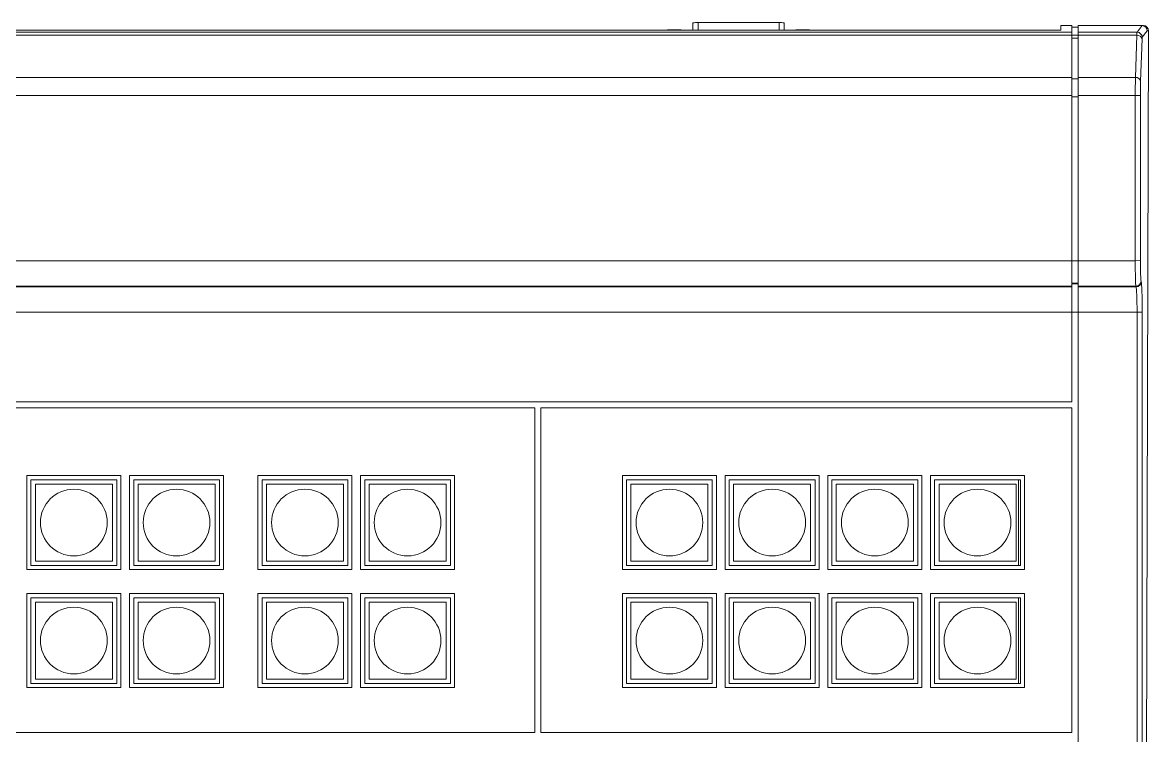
# Model space of a CAD drawing. Header units: millimetres. Extents: x 34 to 261, y 11 to 208.
# Drawn here: x 76.99 to 120.85, y 94.8 to 122.59 of the extents above; entities that cross this region are included whole.
import ezdxf

# ---------------------------------------------------------------- set-up
doc = ezdxf.new("R2010")
doc.units = ezdxf.units.MM

msp = doc.modelspace()

# ---------------------------------------------------------------- linework, layer by layer
at = {"color": 7, "linetype": 'Continuous', "lineweight": 15}
for p, q in [((103.1049, 122.5755), (103.1049, 122.2933)), ((103.3049, 122.591), (106.4606, 122.591)), ((106.6606, 122.2933), (106.6606, 122.5755)), ((117.4419, 122.4729), (117.8719, 122.4729)), ((117.4419, 122.4727), (117.4419, 122.4729)), ((117.8719, 122.4727), (117.4419, 122.4727)), ((117.4419, 122.4727), (117.4419, 122.2933)), ((117.8719, 122.4729), (117.8719, 122.4727)), ((117.8719, 122.4727), (117.8719, 122.2161)), ((118.1119, 122.4127), (117.8719, 122.4127)), ((118.1119, 122.4729), (120.6049, 122.4729)), ((118.1119, 122.4727), (118.1119, 122.4729)), ((120.6049, 122.4727), (118.1119, 122.4727)), ((118.1119, 122.2161), (118.1119, 122.4727)), ((120.4049, 122.2161), (120.6049, 122.4727)), ((120.6049, 122.4729), (120.6049, 122.4727)), ((120.6049, 122.4729), (120.6517, 122.4729)), ((37.3119, 122.2161), (117.8719, 122.2161)), ((117.8719, 122.0957), (37.3119, 122.0957)), ((37.7419, 122.2933), (117.4419, 122.2933)), ((101.9638, 122.2933), (102.1172, 122.3139)), ((102.1172, 122.3139), (102.1172, 122.2933)), ((102.1172, 122.3139), (102.6483, 122.3139)), ((102.6483, 122.3139), (102.6483, 122.2933)), ((102.6483, 122.3139), (102.8018, 122.2933)), ((106.9638, 122.2933), (107.1172, 122.3139)), ((107.1172, 122.3139), (107.1172, 122.2933)), ((107.1172, 122.3139), (107.6483, 122.3139)), ((107.6483, 122.3139), (107.6483, 122.2933)), ((107.6483, 122.3139), (107.8018, 122.2933)), ((117.8719, 122.2161), (117.8719, 122.0957)), ((117.8719, 122.0984), (118.1119, 122.0984)), ((117.8719, 122.0957), (117.8719, 120.4489)), ((117.8719, 121.978), (118.1119, 121.978)), ((118.1119, 122.2161), (120.4049, 122.2161)), ((118.1119, 122.0957), (118.1119, 122.2161)), ((120.4002, 122.0957), (118.1119, 122.0957)), ((118.1119, 120.4489), (118.1119, 122.0957)), ((120.3442, 120.4489), (120.4002, 122.0957)), ((120.6001, 121.9562), (120.544, 120.3093)), ((120.8048, 122.2729), (120.6048, 122.0163)), ((120.6895, 60.1995), (120.8512, 122.2729)), ((120.8512, 122.2729), (120.8048, 122.2729)), ((37.3119, 120.4489), (117.8719, 120.4489)), ((117.8719, 119.7508), (117.8719, 120.4489)), ((117.8719, 120.4), (118.1119, 120.4)), ((118.1119, 120.4489), (120.3442, 120.4489)), ((118.1119, 120.4489), (118.1119, 119.7508)), ((117.8719, 119.7508), (37.3119, 119.7508)), ((117.8719, 119.7508), (117.8719, 113.3095)), ((120.3363, 119.7508), (118.1119, 119.7508)), ((118.1119, 113.3095), (118.1119, 119.7508)), ((120.3369, 113.3095), (120.3363, 119.7508)), ((120.3363, 119.7508), (120.5361, 119.7508)), ((120.5361, 119.7508), (120.5368, 113.3096)), ((117.8719, 119.702), (118.1119, 119.702)), ((37.3119, 113.3095), (117.8719, 113.3095)), ((117.8719, 113.3095), (118.1119, 113.3095)), ((117.8719, 112.315), (117.8719, 113.3095)), ((118.1119, 113.3095), (120.3369, 113.3095)), ((118.1119, 113.3095), (118.1119, 112.315)), ((120.3369, 113.3095), (120.5368, 113.3096)), ((117.8719, 112.315), (37.3119, 112.315)), ((37.3119, 112.2931), (117.8719, 112.2931)), ((117.8719, 112.4344), (118.1119, 112.4344)), ((117.8719, 112.4124), (118.1119, 112.4124)), ((117.8719, 112.315), (117.8719, 112.2931)), ((117.8719, 112.2931), (117.8719, 111.2985)), ((120.3621, 112.315), (118.1119, 112.315)), ((118.1119, 112.2931), (118.1119, 112.315)), ((118.1119, 112.2931), (120.3694, 112.2931)), ((118.1119, 111.2985), (118.1119, 112.2931)), ((120.3694, 112.2931), (120.3621, 112.315)), ((120.562, 112.5139), (120.5693, 112.492)), ((117.8719, 111.2985), (37.3119, 111.2985)), ((117.8719, 111.2985), (118.1119, 111.2985)), ((117.8719, 111.2985), (117.8719, 107.8105)), ((120.4072, 111.2985), (118.1119, 111.2985)), ((118.1119, 61.4123), (118.1119, 111.2985)), ((120.4072, 111.2985), (120.6071, 111.2986)), ((120.4125, 61.4123), (120.4072, 111.2985)), ((120.6071, 111.2986), (120.6123, 61.4123)), ((117.8719, 107.8105), (37.3119, 107.8105)), ((44.8819, 107.5705), (96.9419, 107.5705)), ((96.9419, 107.5705), (96.9419, 94.9205)), ((97.1819, 107.5705), (117.8719, 107.5705)), ((97.1819, 94.9205), (97.1819, 107.5705)), ((117.8719, 107.5705), (117.8719, 94.9205)), ((77.1619, 104.9305), (77.1619, 101.2705)), ((80.8219, 104.9305), (77.1619, 104.9305)), ((80.8219, 101.2705), (80.8219, 104.9305)), ((81.1619, 104.9305), (81.1619, 101.2705)), ((84.8219, 104.9305), (81.1619, 104.9305)), ((84.8219, 101.2705), (84.8219, 104.9305)), ((89.8219, 104.9305), (86.1619, 104.9305)), ((86.1619, 104.9305), (86.1619, 101.2705)), ((89.8219, 101.2705), (89.8219, 104.9305)), ((93.8219, 104.9305), (90.1619, 104.9305)), ((90.1619, 104.9305), (90.1619, 101.2705)), ((93.8219, 101.2705), (93.8219, 104.9305)), ((100.3619, 104.9305), (100.3619, 101.2705)), ((104.0219, 104.9305), (100.3619, 104.9305)), ((104.0219, 101.2705), (104.0219, 104.9305)), ((104.3619, 104.9305), (104.3619, 101.2705)), ((108.0219, 104.9305), (104.3619, 104.9305)), ((108.0219, 101.2705), (108.0219, 104.9305)), ((108.3619, 104.9305), (108.3619, 101.2705)), ((112.0219, 104.9305), (108.3619, 104.9305)), ((112.0219, 101.2705), (112.0219, 104.9305)), ((112.3619, 104.9305), (112.3619, 101.2705)), ((116.0219, 104.9305), (112.3619, 104.9305)), ((116.0219, 101.2705), (116.0219, 104.9305)), ((80.6619, 104.7705), (77.3219, 104.7705)), ((77.3219, 104.7705), (77.3219, 101.4305)), ((80.6619, 101.4305), (80.6619, 104.7705)), ((84.6619, 104.7705), (81.3219, 104.7705)), ((81.3219, 104.7705), (81.3219, 101.4305)), ((84.6619, 101.4305), (84.6619, 104.7705)), ((89.6619, 104.7705), (86.3219, 104.7705)), ((86.3219, 104.7705), (86.3219, 101.4305)), ((89.6619, 101.4305), (89.6619, 104.7705)), ((93.6619, 104.7705), (90.3219, 104.7705)), ((90.3219, 104.7705), (90.3219, 101.4305)), ((93.6619, 101.4305), (93.6619, 104.7705)), ((100.5219, 104.7705), (100.5219, 101.4305)), ((103.8619, 104.7705), (100.5219, 104.7705)), ((103.8619, 101.4305), (103.8619, 104.7705)), ((104.5219, 104.7705), (104.5219, 101.4305)), ((107.8619, 104.7705), (104.5219, 104.7705)), ((107.8619, 101.4305), (107.8619, 104.7705)), ((111.8619, 104.7705), (108.5219, 104.7705)), ((108.5219, 104.7705), (108.5219, 101.4305)), ((111.8619, 101.4305), (111.8619, 104.7705)), ((115.8619, 104.7705), (112.5219, 104.7705)), ((112.5219, 104.7705), (112.5219, 101.4305)), ((115.7919, 101.4305), (115.7919, 104.7705)), ((115.8619, 101.4305), (115.8619, 104.7705)), ((77.3219, 101.4305), (80.6619, 101.4305)), ((81.3219, 101.4305), (84.6619, 101.4305)), ((86.3219, 101.4305), (89.6619, 101.4305)), ((90.3219, 101.4305), (93.6619, 101.4305)), ((100.5219, 101.4305), (103.8619, 101.4305)), ((104.5219, 101.4305), (107.8619, 101.4305)), ((108.5219, 101.4305), (111.8619, 101.4305)), ((112.5219, 101.4305), (115.8619, 101.4305)), ((77.1619, 101.2705), (80.8219, 101.2705)), ((81.1619, 101.2705), (84.8219, 101.2705)), ((86.1619, 101.2705), (89.8219, 101.2705)), ((90.1619, 101.2705), (93.8219, 101.2705)), ((100.3619, 101.2705), (104.0219, 101.2705)), ((104.3619, 101.2705), (108.0219, 101.2705)), ((108.3619, 101.2705), (112.0219, 101.2705)), ((112.3619, 101.2705), (116.0219, 101.2705)), ((77.1619, 100.3305), (77.1619, 96.6705)), ((80.8219, 100.3305), (77.1619, 100.3305)), ((77.3219, 100.1705), (77.3219, 96.8305)), ((80.6619, 100.1705), (77.3219, 100.1705)), ((80.6619, 96.8305), (80.6619, 100.1705)), ((80.8219, 96.6705), (80.8219, 100.3305)), ((81.1619, 100.3305), (81.1619, 96.6705)), ((84.8219, 100.3305), (81.1619, 100.3305)), ((81.3219, 100.1705), (81.3219, 96.8305)), ((84.6619, 100.1705), (81.3219, 100.1705)), ((84.6619, 96.8305), (84.6619, 100.1705)), ((84.8219, 96.6705), (84.8219, 100.3305)), ((89.8219, 100.3305), (86.1619, 100.3305)), ((86.1619, 100.3305), (86.1619, 96.6705)), ((89.6619, 100.1705), (86.3219, 100.1705)), ((86.3219, 100.1705), (86.3219, 96.8305)), ((89.6619, 96.8305), (89.6619, 100.1705)), ((89.8219, 96.6705), (89.8219, 100.3305)), ((93.8219, 100.3305), (90.1619, 100.3305)), ((90.1619, 100.3305), (90.1619, 96.6705)), ((93.6619, 100.1705), (90.3219, 100.1705)), ((90.3219, 100.1705), (90.3219, 96.8305)), ((93.6619, 96.8305), (93.6619, 100.1705)), ((93.8219, 96.6705), (93.8219, 100.3305)), ((100.3619, 100.3305), (100.3619, 96.6705)), ((104.0219, 100.3305), (100.3619, 100.3305)), ((100.5219, 100.1705), (100.5219, 96.8305)), ((103.8619, 100.1705), (100.5219, 100.1705)), ((103.8619, 96.8305), (103.8619, 100.1705)), ((104.0219, 96.6705), (104.0219, 100.3305)), ((104.3619, 100.3305), (104.3619, 96.6705)), ((108.0219, 100.3305), (104.3619, 100.3305)), ((104.5219, 100.1705), (104.5219, 96.8305)), ((107.8619, 100.1705), (104.5219, 100.1705)), ((107.8619, 96.8305), (107.8619, 100.1705)), ((108.0219, 96.6705), (108.0219, 100.3305)), ((108.3619, 100.3305), (108.3619, 96.6705)), ((112.0219, 100.3305), (108.3619, 100.3305)), ((108.5219, 100.1705), (108.5219, 96.8305)), ((111.8619, 100.1705), (108.5219, 100.1705)), ((111.8619, 96.8305), (111.8619, 100.1705)), ((112.0219, 96.6705), (112.0219, 100.3305)), ((112.3619, 100.3305), (112.3619, 96.6705)), ((116.0219, 100.3305), (112.3619, 100.3305)), ((112.5219, 100.1705), (112.5219, 96.8305)), ((115.8619, 100.1705), (112.5219, 100.1705)), ((115.7919, 96.8305), (115.7919, 100.1705)), ((115.8619, 96.8305), (115.8619, 100.1705)), ((116.0219, 96.6705), (116.0219, 100.3305)), ((77.1619, 96.6705), (80.8219, 96.6705)), ((77.3219, 96.8305), (80.6619, 96.8305)), ((81.1619, 96.6705), (84.8219, 96.6705)), ((81.3219, 96.8305), (84.6619, 96.8305)), ((86.1619, 96.6705), (89.8219, 96.6705)), ((86.3219, 96.8305), (89.6619, 96.8305)), ((90.1619, 96.6705), (93.8219, 96.6705)), ((90.3219, 96.8305), (93.6619, 96.8305)), ((100.3619, 96.6705), (104.0219, 96.6705)), ((100.5219, 96.8305), (103.8619, 96.8305)), ((104.3619, 96.6705), (108.0219, 96.6705)), ((104.5219, 96.8305), (107.8619, 96.8305)), ((108.3619, 96.6705), (112.0219, 96.6705)), ((108.5219, 96.8305), (111.8619, 96.8305)), ((112.3619, 96.6705), (116.0219, 96.6705)), ((112.5219, 96.8305), (115.8619, 96.8305)), ((96.9419, 94.9205), (44.8819, 94.9205)), ((117.8719, 94.9205), (97.1819, 94.9205))]:
    msp.add_line(p, q, dxfattribs=at)
at = {"color": 8, "linetype": 'Continuous', "lineweight": 15}
for p, q in [((103.3049, 122.591), (103.3049, 122.2933)), ((106.4606, 122.591), (106.4606, 122.2933))]:
    msp.add_line(p, q, dxfattribs=at)
at = {"color": 7, "linetype": 'Continuous', "lineweight": 15}
for centre in [(78.9919, 103.1005), (82.9919, 103.1005), (87.9919, 103.1005), (91.9919, 103.1005), (102.1919, 103.1005), (106.1919, 103.1005), (110.1919, 103.1005), (114.1919, 103.1005), (78.9919, 98.5005), (82.9919, 98.5005), (87.9919, 98.5005), (91.9919, 98.5005), (102.1919, 98.5005), (106.1919, 98.5005), (110.1919, 98.5005), (114.1919, 98.5005)]:
    msp.add_circle(centre, 1.3, dxfattribs=at)
for centre, radius, start, end in [((103.2517, 121.9768), 0.6165, 85.05175, 103.77885), ((106.5138, 121.9768), 0.6165, 76.22115, 94.94825), ((120.6049, 122.273), 0.1999, 359.9885, 89.98244), ((120.6046, 122.2725), 0.2002, 0.12265, 89.90603), ((120.4214, 121.9131), 0.1838, 13.53329, 96.60623), ((120.4046, 122.0159), 0.2002, 0.12265, 89.90603), ((120.3653, 120.2662), 0.1838, 13.53329, 96.60623), ((120.3617, 112.5153), 0.2003, 270.10569, 359.62076), ((120.3691, 112.4933), 0.2003, 270.10569, 359.62076)]:
    msp.add_arc(centre, radius, start, end, dxfattribs=at)
for centre, major_axis, ratio, start_param, end_param in [((120.6511, 122.2729), (0.1566, 0.125), 0.9972244, 5.6083514, 7.1790421), ((120.4052, 121.8165), (0, 0.4), 0.0175086, 0.0448807, 0.7980934), ((120.6051, 121.8165), (0, 0.2), 0.0350173, 0.0448779, 0.7980907), ((120.3643, 119.7508), (-0.0001, 1), 0.0280138, 0.798092, 1.570794), ((120.5642, 119.7508), (-0.0001, 0.8), 0.0350173, 0.7980907, 1.5707926), ((120.365, 113.3095), (-0.0001, 1), 0.0280138, 1.570794, 3.0368705), ((120.5648, 113.3096), (-0.0001, 0.8), 0.0350173, 1.5707926, 3.0368692), ((120.3652, 111.2985), (-0.0001, 1), 0.0420207, 4.7123836, 6.1784602), ((120.565, 111.2986), (-0.0001, 1.2), 0.0350173, 4.7123853, 6.1784618)]:
    msp.add_ellipse(centre, major_axis=major_axis, ratio=ratio, start_param=start_param, end_param=end_param, dxfattribs=at)
for points, knots in [([(77.4919, 104.6005), (77.4919, 104.4874), (77.4919, 104.2296), (77.4919, 103.6893), (77.4919, 103.1684), (77.4919, 102.7073), (77.4919, 102.2896), (77.4919, 101.8926), (77.4919, 101.6881), (77.4919, 101.6005)], [0, 0, 0, 0, 0.139962, 0.3190155, 0.4996803, 0.6187293, 0.739816, 0.8886059, 1, 1, 1, 1]), ([(80.4919, 104.6005), (80.3788, 104.6005), (80.1211, 104.6005), (79.6025, 104.6005), (79.0598, 104.6005), (78.5236, 104.6005), (78.021, 104.6005), (77.6728, 104.6005), (77.53, 104.6005), (77.4919, 104.6005)], [0, 0, 0, 0, 0.1399596, 0.3190099, 0.4793524, 0.6398194, 0.8078095, 0.9487288, 1, 1, 1, 1]), ([(80.4919, 101.6005), (80.4919, 101.7136), (80.4919, 101.9714), (80.4919, 102.5117), (80.4919, 103.0326), (80.4919, 103.4937), (80.4919, 103.9114), (80.4919, 104.3084), (80.4919, 104.5129), (80.4919, 104.6005)], [0, 0, 0, 0, 0.139962, 0.3190155, 0.4996803, 0.6187293, 0.739816, 0.8886059, 1, 1, 1, 1]), ([(81.4919, 104.6005), (81.4919, 104.4874), (81.4919, 104.2296), (81.4919, 103.6893), (81.4919, 103.1684), (81.4919, 102.7073), (81.4919, 102.2896), (81.4919, 101.8926), (81.4919, 101.6881), (81.4919, 101.6005)], [0, 0, 0, 0, 0.139962, 0.3190155, 0.4996803, 0.6187293, 0.739816, 0.8886059, 1, 1, 1, 1]), ([(84.4919, 104.6005), (84.3788, 104.6005), (84.1211, 104.6005), (83.6025, 104.6005), (83.0598, 104.6005), (82.5236, 104.6005), (82.021, 104.6005), (81.6728, 104.6005), (81.53, 104.6005), (81.4919, 104.6005)], [0, 0, 0, 0, 0.1399596, 0.3190099, 0.4793524, 0.6398194, 0.8078095, 0.9487288, 1, 1, 1, 1]), ([(84.4919, 101.6005), (84.4919, 101.7136), (84.4919, 101.9714), (84.4919, 102.5117), (84.4919, 103.0326), (84.4919, 103.4937), (84.4919, 103.9114), (84.4919, 104.3084), (84.4919, 104.5129), (84.4919, 104.6005)], [0, 0, 0, 0, 0.139962, 0.3190155, 0.4996803, 0.6187293, 0.739816, 0.8886059, 1, 1, 1, 1]), ([(86.4919, 104.6005), (86.4919, 104.4874), (86.4919, 104.2296), (86.4919, 103.6893), (86.4919, 103.1684), (86.4919, 102.7073), (86.4919, 102.2896), (86.4919, 101.8926), (86.4919, 101.6881), (86.4919, 101.6005)], [0, 0, 0, 0, 0.139962, 0.3190155, 0.4996803, 0.6187293, 0.739816, 0.8886059, 1, 1, 1, 1]), ([(89.4919, 104.6005), (89.3788, 104.6005), (89.1211, 104.6005), (88.6025, 104.6005), (88.0598, 104.6005), (87.5236, 104.6005), (87.021, 104.6005), (86.6728, 104.6005), (86.53, 104.6005), (86.4919, 104.6005)], [0, 0, 0, 0, 0.1399596, 0.3190099, 0.4793524, 0.6398194, 0.8078095, 0.9487288, 1, 1, 1, 1]), ([(89.4919, 101.6005), (89.4919, 101.7136), (89.4919, 101.9714), (89.4919, 102.5117), (89.4919, 103.0326), (89.4919, 103.4937), (89.4919, 103.9114), (89.4919, 104.3084), (89.4919, 104.5129), (89.4919, 104.6005)], [0, 0, 0, 0, 0.139962, 0.3190155, 0.4996803, 0.6187293, 0.739816, 0.8886059, 1, 1, 1, 1]), ([(90.4919, 104.6005), (90.4919, 104.4874), (90.4919, 104.2296), (90.4919, 103.6893), (90.4919, 103.1684), (90.4919, 102.7073), (90.4919, 102.2896), (90.4919, 101.8926), (90.4919, 101.6881), (90.4919, 101.6005)], [0, 0, 0, 0, 0.139962, 0.3190155, 0.4996803, 0.6187293, 0.739816, 0.8886059, 1, 1, 1, 1]), ([(93.4919, 104.6005), (93.3788, 104.6005), (93.1211, 104.6005), (92.6025, 104.6005), (92.0598, 104.6005), (91.5236, 104.6005), (91.021, 104.6005), (90.6728, 104.6005), (90.53, 104.6005), (90.4919, 104.6005)], [0, 0, 0, 0, 0.1399596, 0.3190099, 0.4793524, 0.6398194, 0.8078095, 0.9487288, 1, 1, 1, 1]), ([(93.4919, 101.6005), (93.4919, 101.7136), (93.4919, 101.9714), (93.4919, 102.5117), (93.4919, 103.0326), (93.4919, 103.4937), (93.4919, 103.9114), (93.4919, 104.3084), (93.4919, 104.5129), (93.4919, 104.6005)], [0, 0, 0, 0, 0.139962, 0.3190155, 0.4996803, 0.6187293, 0.739816, 0.8886059, 1, 1, 1, 1]), ([(100.6919, 104.6005), (100.6919, 104.4874), (100.6919, 104.2296), (100.6919, 103.6893), (100.6919, 103.1684), (100.6919, 102.7073), (100.6919, 102.2896), (100.6919, 101.8926), (100.6919, 101.6881), (100.6919, 101.6005)], [0, 0, 0, 0, 0.139962, 0.3190155, 0.4996803, 0.6187293, 0.739816, 0.8886059, 1, 1, 1, 1]), ([(103.6919, 104.6005), (103.5788, 104.6005), (103.3211, 104.6005), (102.8025, 104.6005), (102.2598, 104.6005), (101.7236, 104.6005), (101.221, 104.6005), (100.8728, 104.6005), (100.73, 104.6005), (100.6919, 104.6005)], [0, 0, 0, 0, 0.1399596, 0.3190099, 0.4793524, 0.6398194, 0.8078095, 0.9487288, 1, 1, 1, 1]), ([(103.6919, 101.6005), (103.6919, 101.7136), (103.6919, 101.9714), (103.6919, 102.5117), (103.6919, 103.0326), (103.6919, 103.4937), (103.6919, 103.9114), (103.6919, 104.3084), (103.6919, 104.5129), (103.6919, 104.6005)], [0, 0, 0, 0, 0.139962, 0.3190155, 0.4996803, 0.6187293, 0.739816, 0.8886059, 1, 1, 1, 1]), ([(104.6919, 104.6005), (104.6919, 104.4874), (104.6919, 104.2296), (104.6919, 103.6893), (104.6919, 103.1684), (104.6919, 102.7073), (104.6919, 102.2896), (104.6919, 101.8926), (104.6919, 101.6881), (104.6919, 101.6005)], [0, 0, 0, 0, 0.139962, 0.3190155, 0.4996803, 0.6187293, 0.739816, 0.8886059, 1, 1, 1, 1]), ([(107.6919, 104.6005), (107.5788, 104.6005), (107.3211, 104.6005), (106.8025, 104.6005), (106.2598, 104.6005), (105.7236, 104.6005), (105.221, 104.6005), (104.8728, 104.6005), (104.73, 104.6005), (104.6919, 104.6005)], [0, 0, 0, 0, 0.1399596, 0.3190099, 0.4793524, 0.6398194, 0.8078095, 0.9487288, 1, 1, 1, 1]), ([(107.6919, 101.6005), (107.6919, 101.7136), (107.6919, 101.9714), (107.6919, 102.5117), (107.6919, 103.0326), (107.6919, 103.4937), (107.6919, 103.9114), (107.6919, 104.3084), (107.6919, 104.5129), (107.6919, 104.6005)], [0, 0, 0, 0, 0.139962, 0.3190155, 0.4996803, 0.6187293, 0.739816, 0.8886059, 1, 1, 1, 1]), ([(108.6919, 104.6005), (108.6919, 104.4874), (108.6919, 104.2296), (108.6919, 103.6893), (108.6919, 103.1684), (108.6919, 102.7073), (108.6919, 102.2896), (108.6919, 101.8926), (108.6919, 101.6881), (108.6919, 101.6005)], [0, 0, 0, 0, 0.139962, 0.3190155, 0.4996803, 0.6187293, 0.739816, 0.8886059, 1, 1, 1, 1]), ([(111.6919, 104.6005), (111.5788, 104.6005), (111.3211, 104.6005), (110.8025, 104.6005), (110.2598, 104.6005), (109.7236, 104.6005), (109.221, 104.6005), (108.8728, 104.6005), (108.73, 104.6005), (108.6919, 104.6005)], [0, 0, 0, 0, 0.1399596, 0.3190099, 0.4793524, 0.6398194, 0.8078095, 0.9487288, 1, 1, 1, 1]), ([(111.6919, 101.6005), (111.6919, 101.7136), (111.6919, 101.9714), (111.6919, 102.5117), (111.6919, 103.0326), (111.6919, 103.4937), (111.6919, 103.9114), (111.6919, 104.3084), (111.6919, 104.5129), (111.6919, 104.6005)], [0, 0, 0, 0, 0.139962, 0.3190155, 0.4996803, 0.6187293, 0.739816, 0.8886059, 1, 1, 1, 1]), ([(112.6919, 104.6005), (112.6919, 104.4874), (112.6919, 104.2296), (112.6919, 103.6893), (112.6919, 103.1684), (112.6919, 102.7073), (112.6919, 102.2896), (112.6919, 101.8926), (112.6919, 101.6881), (112.6919, 101.6005)], [0, 0, 0, 0, 0.139962, 0.3190155, 0.4996803, 0.6187293, 0.739816, 0.8886059, 1, 1, 1, 1]), ([(115.6919, 104.6005), (115.5788, 104.6005), (115.3211, 104.6005), (114.8025, 104.6005), (114.2598, 104.6005), (113.7236, 104.6005), (113.221, 104.6005), (112.8728, 104.6005), (112.73, 104.6005), (112.6919, 104.6005)], [0, 0, 0, 0, 0.1399596, 0.3190099, 0.4793524, 0.6398194, 0.8078095, 0.9487288, 1, 1, 1, 1]), ([(115.6919, 101.6005), (115.6919, 101.7136), (115.6919, 101.9714), (115.6919, 102.5117), (115.6919, 103.0326), (115.6919, 103.4937), (115.6919, 103.9114), (115.6919, 104.3084), (115.6919, 104.5129), (115.6919, 104.6005)], [0, 0, 0, 0, 0.139962, 0.3190155, 0.4996803, 0.6187293, 0.739816, 0.8886059, 1, 1, 1, 1]), ([(77.4919, 101.6005), (77.605, 101.6005), (77.8628, 101.6005), (78.3814, 101.6005), (78.9241, 101.6005), (79.4603, 101.6005), (79.9628, 101.6005), (80.3111, 101.6005), (80.4538, 101.6005), (80.4919, 101.6005)], [0, 0, 0, 0, 0.1399596, 0.3190099, 0.4793524, 0.6398194, 0.8078095, 0.9487288, 1, 1, 1, 1]), ([(81.4919, 101.6005), (81.605, 101.6005), (81.8628, 101.6005), (82.3814, 101.6005), (82.9241, 101.6005), (83.4603, 101.6005), (83.9628, 101.6005), (84.3111, 101.6005), (84.4538, 101.6005), (84.4919, 101.6005)], [0, 0, 0, 0, 0.1399596, 0.3190099, 0.4793524, 0.6398194, 0.8078095, 0.9487288, 1, 1, 1, 1]), ([(86.4919, 101.6005), (86.605, 101.6005), (86.8628, 101.6005), (87.3814, 101.6005), (87.9241, 101.6005), (88.4603, 101.6005), (88.9628, 101.6005), (89.3111, 101.6005), (89.4538, 101.6005), (89.4919, 101.6005)], [0, 0, 0, 0, 0.1399596, 0.3190099, 0.4793524, 0.6398194, 0.8078095, 0.9487288, 1, 1, 1, 1]), ([(90.4919, 101.6005), (90.605, 101.6005), (90.8628, 101.6005), (91.3814, 101.6005), (91.9241, 101.6005), (92.4603, 101.6005), (92.9628, 101.6005), (93.3111, 101.6005), (93.4538, 101.6005), (93.4919, 101.6005)], [0, 0, 0, 0, 0.1399596, 0.3190099, 0.4793524, 0.6398194, 0.8078095, 0.9487288, 1, 1, 1, 1]), ([(100.6919, 101.6005), (100.805, 101.6005), (101.0628, 101.6005), (101.5814, 101.6005), (102.1241, 101.6005), (102.6603, 101.6005), (103.1628, 101.6005), (103.5111, 101.6005), (103.6538, 101.6005), (103.6919, 101.6005)], [0, 0, 0, 0, 0.1399596, 0.3190099, 0.4793524, 0.6398194, 0.8078095, 0.9487288, 1, 1, 1, 1]), ([(104.6919, 101.6005), (104.805, 101.6005), (105.0628, 101.6005), (105.5814, 101.6005), (106.1241, 101.6005), (106.6603, 101.6005), (107.1628, 101.6005), (107.5111, 101.6005), (107.6538, 101.6005), (107.6919, 101.6005)], [0, 0, 0, 0, 0.1399596, 0.3190099, 0.4793524, 0.6398194, 0.8078095, 0.9487288, 1, 1, 1, 1]), ([(108.6919, 101.6005), (108.805, 101.6005), (109.0628, 101.6005), (109.5814, 101.6005), (110.1241, 101.6005), (110.6603, 101.6005), (111.1628, 101.6005), (111.5111, 101.6005), (111.6538, 101.6005), (111.6919, 101.6005)], [0, 0, 0, 0, 0.1399596, 0.3190099, 0.4793524, 0.6398194, 0.8078095, 0.9487288, 1, 1, 1, 1]), ([(112.6919, 101.6005), (112.805, 101.6005), (113.0628, 101.6005), (113.5814, 101.6005), (114.1241, 101.6005), (114.6603, 101.6005), (115.1628, 101.6005), (115.5111, 101.6005), (115.6538, 101.6005), (115.6919, 101.6005)], [0, 0, 0, 0, 0.1399596, 0.3190099, 0.4793524, 0.6398194, 0.8078095, 0.9487288, 1, 1, 1, 1]), ([(77.4919, 100.0005), (77.4919, 99.8874), (77.4919, 99.6296), (77.4919, 99.0893), (77.4919, 98.5684), (77.4919, 98.1073), (77.4919, 97.6896), (77.4919, 97.2926), (77.4919, 97.0881), (77.4919, 97.0005)], [0, 0, 0, 0, 0.139962, 0.3190155, 0.4996803, 0.6187293, 0.739816, 0.8886059, 1, 1, 1, 1]), ([(80.4919, 100.0005), (80.3788, 100.0005), (80.1211, 100.0005), (79.6025, 100.0005), (79.0598, 100.0005), (78.5236, 100.0005), (78.021, 100.0005), (77.6728, 100.0005), (77.53, 100.0005), (77.4919, 100.0005)], [0, 0, 0, 0, 0.1399596, 0.3190099, 0.4793524, 0.6398194, 0.8078095, 0.9487288, 1, 1, 1, 1]), ([(80.4919, 97.0005), (80.4919, 97.1136), (80.4919, 97.3714), (80.4919, 97.9117), (80.4919, 98.4326), (80.4919, 98.8937), (80.4919, 99.3114), (80.4919, 99.7084), (80.4919, 99.9129), (80.4919, 100.0005)], [0, 0, 0, 0, 0.139962, 0.3190155, 0.4996803, 0.6187293, 0.739816, 0.8886059, 1, 1, 1, 1]), ([(81.4919, 100.0005), (81.4919, 99.8874), (81.4919, 99.6296), (81.4919, 99.0893), (81.4919, 98.5684), (81.4919, 98.1073), (81.4919, 97.6896), (81.4919, 97.2926), (81.4919, 97.0881), (81.4919, 97.0005)], [0, 0, 0, 0, 0.139962, 0.3190155, 0.4996803, 0.6187293, 0.739816, 0.8886059, 1, 1, 1, 1]), ([(84.4919, 100.0005), (84.3788, 100.0005), (84.1211, 100.0005), (83.6025, 100.0005), (83.0598, 100.0005), (82.5236, 100.0005), (82.021, 100.0005), (81.6728, 100.0005), (81.53, 100.0005), (81.4919, 100.0005)], [0, 0, 0, 0, 0.1399596, 0.3190099, 0.4793524, 0.6398194, 0.8078095, 0.9487288, 1, 1, 1, 1]), ([(84.4919, 97.0005), (84.4919, 97.1136), (84.4919, 97.3714), (84.4919, 97.9117), (84.4919, 98.4326), (84.4919, 98.8937), (84.4919, 99.3114), (84.4919, 99.7084), (84.4919, 99.9129), (84.4919, 100.0005)], [0, 0, 0, 0, 0.139962, 0.3190155, 0.4996803, 0.6187293, 0.739816, 0.8886059, 1, 1, 1, 1]), ([(86.4919, 100.0005), (86.4919, 99.8874), (86.4919, 99.6296), (86.4919, 99.0893), (86.4919, 98.5684), (86.4919, 98.1073), (86.4919, 97.6896), (86.4919, 97.2926), (86.4919, 97.0881), (86.4919, 97.0005)], [0, 0, 0, 0, 0.139962, 0.3190155, 0.4996803, 0.6187293, 0.739816, 0.8886059, 1, 1, 1, 1]), ([(89.4919, 100.0005), (89.3788, 100.0005), (89.1211, 100.0005), (88.6025, 100.0005), (88.0598, 100.0005), (87.5236, 100.0005), (87.021, 100.0005), (86.6728, 100.0005), (86.53, 100.0005), (86.4919, 100.0005)], [0, 0, 0, 0, 0.1399596, 0.3190099, 0.4793524, 0.6398194, 0.8078095, 0.9487288, 1, 1, 1, 1]), ([(89.4919, 97.0005), (89.4919, 97.1136), (89.4919, 97.3714), (89.4919, 97.9117), (89.4919, 98.4326), (89.4919, 98.8937), (89.4919, 99.3114), (89.4919, 99.7084), (89.4919, 99.9129), (89.4919, 100.0005)], [0, 0, 0, 0, 0.139962, 0.3190155, 0.4996803, 0.6187293, 0.739816, 0.8886059, 1, 1, 1, 1]), ([(90.4919, 100.0005), (90.4919, 99.8874), (90.4919, 99.6296), (90.4919, 99.0893), (90.4919, 98.5684), (90.4919, 98.1073), (90.4919, 97.6896), (90.4919, 97.2926), (90.4919, 97.0881), (90.4919, 97.0005)], [0, 0, 0, 0, 0.139962, 0.3190155, 0.4996803, 0.6187293, 0.739816, 0.8886059, 1, 1, 1, 1]), ([(93.4919, 100.0005), (93.3788, 100.0005), (93.1211, 100.0005), (92.6025, 100.0005), (92.0598, 100.0005), (91.5236, 100.0005), (91.021, 100.0005), (90.6728, 100.0005), (90.53, 100.0005), (90.4919, 100.0005)], [0, 0, 0, 0, 0.1399596, 0.3190099, 0.4793524, 0.6398194, 0.8078095, 0.9487288, 1, 1, 1, 1]), ([(93.4919, 97.0005), (93.4919, 97.1136), (93.4919, 97.3714), (93.4919, 97.9117), (93.4919, 98.4326), (93.4919, 98.8937), (93.4919, 99.3114), (93.4919, 99.7084), (93.4919, 99.9129), (93.4919, 100.0005)], [0, 0, 0, 0, 0.139962, 0.3190155, 0.4996803, 0.6187293, 0.739816, 0.8886059, 1, 1, 1, 1]), ([(100.6919, 100.0005), (100.6919, 99.8874), (100.6919, 99.6296), (100.6919, 99.0893), (100.6919, 98.5684), (100.6919, 98.1073), (100.6919, 97.6896), (100.6919, 97.2926), (100.6919, 97.0881), (100.6919, 97.0005)], [0, 0, 0, 0, 0.139962, 0.3190155, 0.4996803, 0.6187293, 0.739816, 0.8886059, 1, 1, 1, 1]), ([(103.6919, 100.0005), (103.5788, 100.0005), (103.3211, 100.0005), (102.8025, 100.0005), (102.2598, 100.0005), (101.7236, 100.0005), (101.221, 100.0005), (100.8728, 100.0005), (100.73, 100.0005), (100.6919, 100.0005)], [0, 0, 0, 0, 0.1399596, 0.3190099, 0.4793524, 0.6398194, 0.8078095, 0.9487288, 1, 1, 1, 1]), ([(103.6919, 97.0005), (103.6919, 97.1136), (103.6919, 97.3714), (103.6919, 97.9117), (103.6919, 98.4326), (103.6919, 98.8937), (103.6919, 99.3114), (103.6919, 99.7084), (103.6919, 99.9129), (103.6919, 100.0005)], [0, 0, 0, 0, 0.139962, 0.3190155, 0.4996803, 0.6187293, 0.739816, 0.8886059, 1, 1, 1, 1]), ([(104.6919, 100.0005), (104.6919, 99.8874), (104.6919, 99.6296), (104.6919, 99.0893), (104.6919, 98.5684), (104.6919, 98.1073), (104.6919, 97.6896), (104.6919, 97.2926), (104.6919, 97.0881), (104.6919, 97.0005)], [0, 0, 0, 0, 0.139962, 0.3190155, 0.4996803, 0.6187293, 0.739816, 0.8886059, 1, 1, 1, 1]), ([(107.6919, 100.0005), (107.5788, 100.0005), (107.3211, 100.0005), (106.8025, 100.0005), (106.2598, 100.0005), (105.7236, 100.0005), (105.221, 100.0005), (104.8728, 100.0005), (104.73, 100.0005), (104.6919, 100.0005)], [0, 0, 0, 0, 0.1399596, 0.3190099, 0.4793524, 0.6398194, 0.8078095, 0.9487288, 1, 1, 1, 1]), ([(107.6919, 97.0005), (107.6919, 97.1136), (107.6919, 97.3714), (107.6919, 97.9117), (107.6919, 98.4326), (107.6919, 98.8937), (107.6919, 99.3114), (107.6919, 99.7084), (107.6919, 99.9129), (107.6919, 100.0005)], [0, 0, 0, 0, 0.139962, 0.3190155, 0.4996803, 0.6187293, 0.739816, 0.8886059, 1, 1, 1, 1]), ([(108.6919, 100.0005), (108.6919, 99.8874), (108.6919, 99.6296), (108.6919, 99.0893), (108.6919, 98.5684), (108.6919, 98.1073), (108.6919, 97.6896), (108.6919, 97.2926), (108.6919, 97.0881), (108.6919, 97.0005)], [0, 0, 0, 0, 0.139962, 0.3190155, 0.4996803, 0.6187293, 0.739816, 0.8886059, 1, 1, 1, 1]), ([(111.6919, 100.0005), (111.5788, 100.0005), (111.3211, 100.0005), (110.8025, 100.0005), (110.2598, 100.0005), (109.7236, 100.0005), (109.221, 100.0005), (108.8728, 100.0005), (108.73, 100.0005), (108.6919, 100.0005)], [0, 0, 0, 0, 0.1399596, 0.3190099, 0.4793524, 0.6398194, 0.8078095, 0.9487288, 1, 1, 1, 1]), ([(111.6919, 97.0005), (111.6919, 97.1136), (111.6919, 97.3714), (111.6919, 97.9117), (111.6919, 98.4326), (111.6919, 98.8937), (111.6919, 99.3114), (111.6919, 99.7084), (111.6919, 99.9129), (111.6919, 100.0005)], [0, 0, 0, 0, 0.139962, 0.3190155, 0.4996803, 0.6187293, 0.739816, 0.8886059, 1, 1, 1, 1]), ([(112.6919, 100.0005), (112.6919, 99.8874), (112.6919, 99.6296), (112.6919, 99.0893), (112.6919, 98.5684), (112.6919, 98.1073), (112.6919, 97.6896), (112.6919, 97.2926), (112.6919, 97.0881), (112.6919, 97.0005)], [0, 0, 0, 0, 0.139962, 0.3190155, 0.4996803, 0.6187293, 0.739816, 0.8886059, 1, 1, 1, 1]), ([(115.6919, 100.0005), (115.5788, 100.0005), (115.3211, 100.0005), (114.8025, 100.0005), (114.2598, 100.0005), (113.7236, 100.0005), (113.221, 100.0005), (112.8728, 100.0005), (112.73, 100.0005), (112.6919, 100.0005)], [0, 0, 0, 0, 0.1399596, 0.3190099, 0.4793524, 0.6398194, 0.8078095, 0.9487288, 1, 1, 1, 1]), ([(115.6919, 97.0005), (115.6919, 97.1136), (115.6919, 97.3714), (115.6919, 97.9117), (115.6919, 98.4326), (115.6919, 98.8937), (115.6919, 99.3114), (115.6919, 99.7084), (115.6919, 99.9129), (115.6919, 100.0005)], [0, 0, 0, 0, 0.139962, 0.3190155, 0.4996803, 0.6187293, 0.739816, 0.8886059, 1, 1, 1, 1]), ([(77.4919, 97.0005), (77.605, 97.0005), (77.8628, 97.0005), (78.3814, 97.0005), (78.9241, 97.0005), (79.4603, 97.0005), (79.9628, 97.0005), (80.3111, 97.0005), (80.4538, 97.0005), (80.4919, 97.0005)], [0, 0, 0, 0, 0.1399596, 0.3190099, 0.4793524, 0.6398194, 0.8078095, 0.9487288, 1, 1, 1, 1]), ([(81.4919, 97.0005), (81.605, 97.0005), (81.8628, 97.0005), (82.3814, 97.0005), (82.9241, 97.0005), (83.4603, 97.0005), (83.9628, 97.0005), (84.3111, 97.0005), (84.4538, 97.0005), (84.4919, 97.0005)], [0, 0, 0, 0, 0.1399596, 0.3190099, 0.4793524, 0.6398194, 0.8078095, 0.9487288, 1, 1, 1, 1]), ([(86.4919, 97.0005), (86.605, 97.0005), (86.8628, 97.0005), (87.3814, 97.0005), (87.9241, 97.0005), (88.4603, 97.0005), (88.9628, 97.0005), (89.3111, 97.0005), (89.4538, 97.0005), (89.4919, 97.0005)], [0, 0, 0, 0, 0.1399596, 0.3190099, 0.4793524, 0.6398194, 0.8078095, 0.9487288, 1, 1, 1, 1]), ([(90.4919, 97.0005), (90.605, 97.0005), (90.8628, 97.0005), (91.3814, 97.0005), (91.9241, 97.0005), (92.4603, 97.0005), (92.9628, 97.0005), (93.3111, 97.0005), (93.4538, 97.0005), (93.4919, 97.0005)], [0, 0, 0, 0, 0.1399596, 0.3190099, 0.4793524, 0.6398194, 0.8078095, 0.9487288, 1, 1, 1, 1]), ([(100.6919, 97.0005), (100.805, 97.0005), (101.0628, 97.0005), (101.5814, 97.0005), (102.1241, 97.0005), (102.6603, 97.0005), (103.1628, 97.0005), (103.5111, 97.0005), (103.6538, 97.0005), (103.6919, 97.0005)], [0, 0, 0, 0, 0.1399596, 0.3190099, 0.4793524, 0.6398194, 0.8078095, 0.9487288, 1, 1, 1, 1]), ([(104.6919, 97.0005), (104.805, 97.0005), (105.0628, 97.0005), (105.5814, 97.0005), (106.1241, 97.0005), (106.6603, 97.0005), (107.1628, 97.0005), (107.5111, 97.0005), (107.6538, 97.0005), (107.6919, 97.0005)], [0, 0, 0, 0, 0.1399596, 0.3190099, 0.4793524, 0.6398194, 0.8078095, 0.9487288, 1, 1, 1, 1]), ([(108.6919, 97.0005), (108.805, 97.0005), (109.0628, 97.0005), (109.5814, 97.0005), (110.1241, 97.0005), (110.6603, 97.0005), (111.1628, 97.0005), (111.5111, 97.0005), (111.6538, 97.0005), (111.6919, 97.0005)], [0, 0, 0, 0, 0.1399596, 0.3190099, 0.4793524, 0.6398194, 0.8078095, 0.9487288, 1, 1, 1, 1]), ([(112.6919, 97.0005), (112.805, 97.0005), (113.0628, 97.0005), (113.5814, 97.0005), (114.1241, 97.0005), (114.6603, 97.0005), (115.1628, 97.0005), (115.5111, 97.0005), (115.6538, 97.0005), (115.6919, 97.0005)], [0, 0, 0, 0, 0.1399596, 0.3190099, 0.4793524, 0.6398194, 0.8078095, 0.9487288, 1, 1, 1, 1])]:
    msp.add_open_spline(points, degree=3, knots=knots, dxfattribs=at)

doc.saveas('drawing.dxf')
